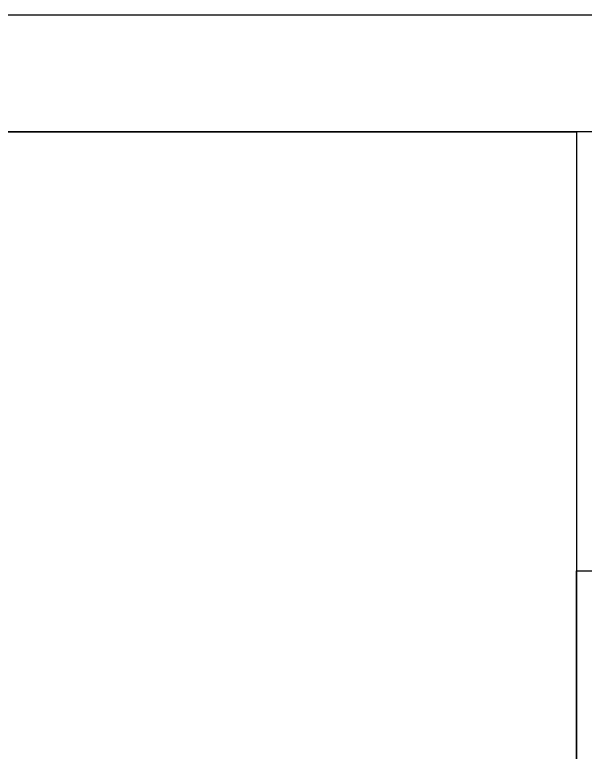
# Model space of a CAD drawing. Header units: inches. Extents: x -172 to 397, y -177 to 127.
# Drawn here: x 77.51 to 92.13, y -80.71 to -61.81 of the extents above; entities that cross this region are included whole.
import ezdxf

# ---------------------------------------------------------------- set-up
doc = ezdxf.new("R2010")
doc.units = ezdxf.units.IN
doc.header["$MEASUREMENT"] = 0

# ---------------------------------------------------------------- blocks, each defined once
blk = doc.blocks.new('TITLE BLOCK NEW 29102024')
at = {"color": 1}
for p, q in [((-520.821, -64.812), (-641.263, -64.812)), ((-641.263, -64.812), (-534.321, -64.812)), ((-641.263, -64.812), (-534.321, -64.812)), ((-534.321, -64.812), (-534.321, -147.912)), ((-534.321, -64.812), (-534.321, -147.912))]:
    blk.add_line(p, q, dxfattribs=at)
for points in [[(-534.321, -64.812), (-534.321, -147.912), (-520.821, -147.912), (-520.821, -64.812)], [(-534.321, -76.062), (-520.821, -76.062), (-520.821, -91.512), (-534.321, -91.512)]]:
    blk.add_lwpolyline(points, close=True, dxfattribs=at)
at = {"layer": 'DEFPOINTS', "color": 4}
blk.add_lwpolyline([(-643.97, -61.812), (-517.821, -61.812), (-517.821, -150.912), (-643.97, -150.912)], close=True, dxfattribs=at)

msp = doc.modelspace()

# ---------------------------------------------------------------- block references
at = {"color": 1}
msp.add_blockref('TITLE BLOCK NEW 29102024', (626.228, 0), dxfattribs=at)

doc.saveas('drawing.dxf')
